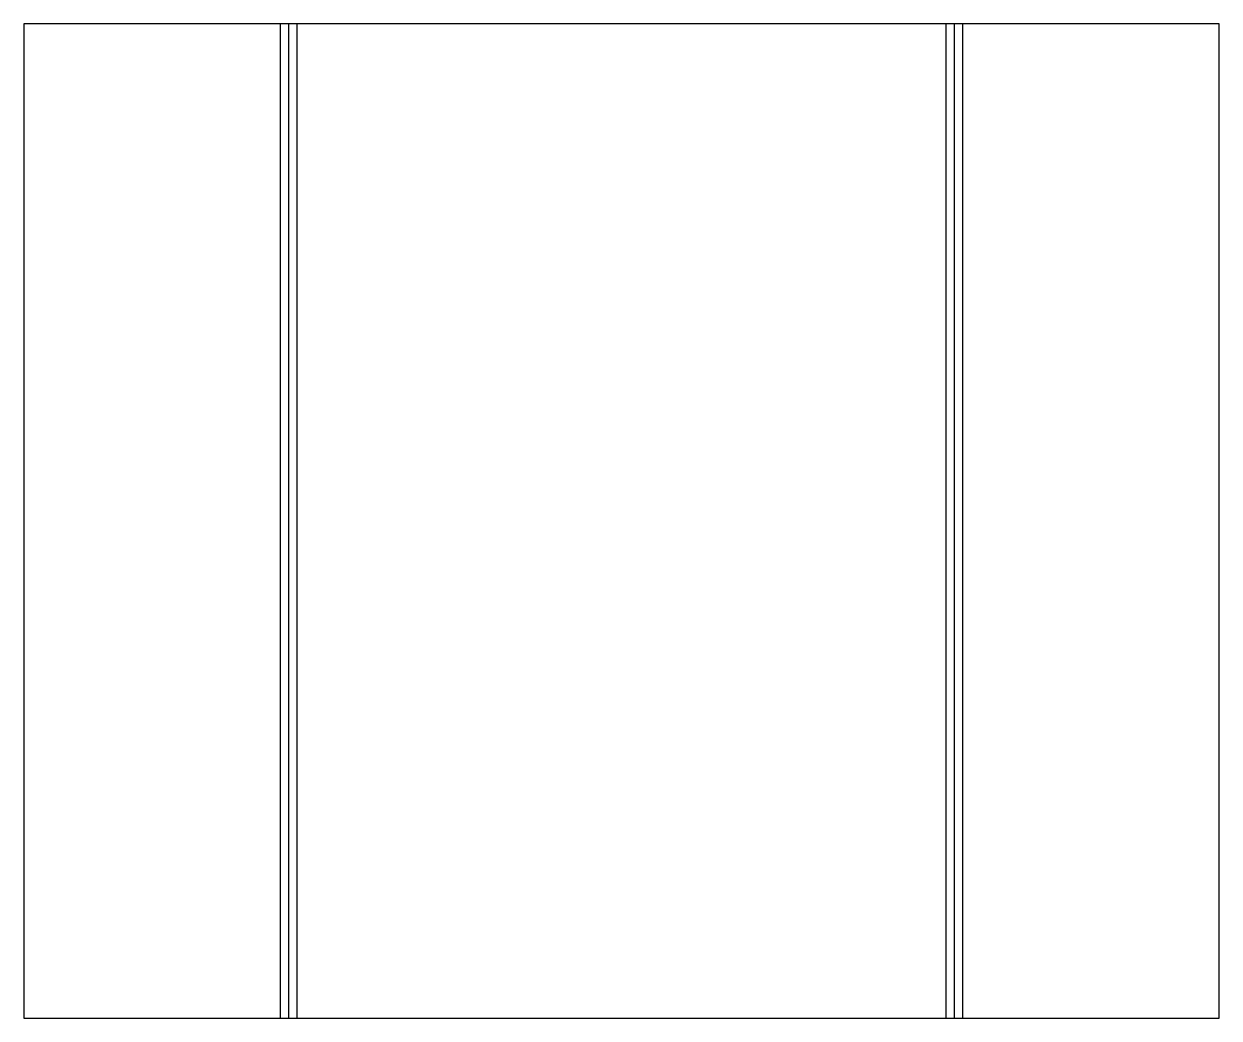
# Model space of a CAD drawing. Header units: millimetres. Extents: x 0 to 132, y 0 to 110.
import ezdxf

# ---------------------------------------------------------------- set-up
doc = ezdxf.new("R2010")
doc.units = ezdxf.units.MM

msp = doc.modelspace()

# ---------------------------------------------------------------- linework, layer by layer
at = {"layer": 'BEND'}
for p, q in [((29.3, 0), (29.3, 110)), ((102.91, 110), (102.91, 0))]:
    msp.add_line(p, q, dxfattribs=at)
at = {"layer": 'BEND_EXTENT'}
for p, q in [((28.4, 0), (28.4, 110)), ((30.21, 110), (30.21, 0)), ((102.01, 0), (102.01, 110)), ((103.82, 110), (103.82, 0))]:
    msp.add_line(p, q, dxfattribs=at)
at = {"layer": 'OUTER_PROFILES'}
msp.add_lwpolyline([(132.22, 110), (0, 110), (0, 0), (132.22, 0)], close=True, dxfattribs=at)

doc.saveas('drawing.dxf')
